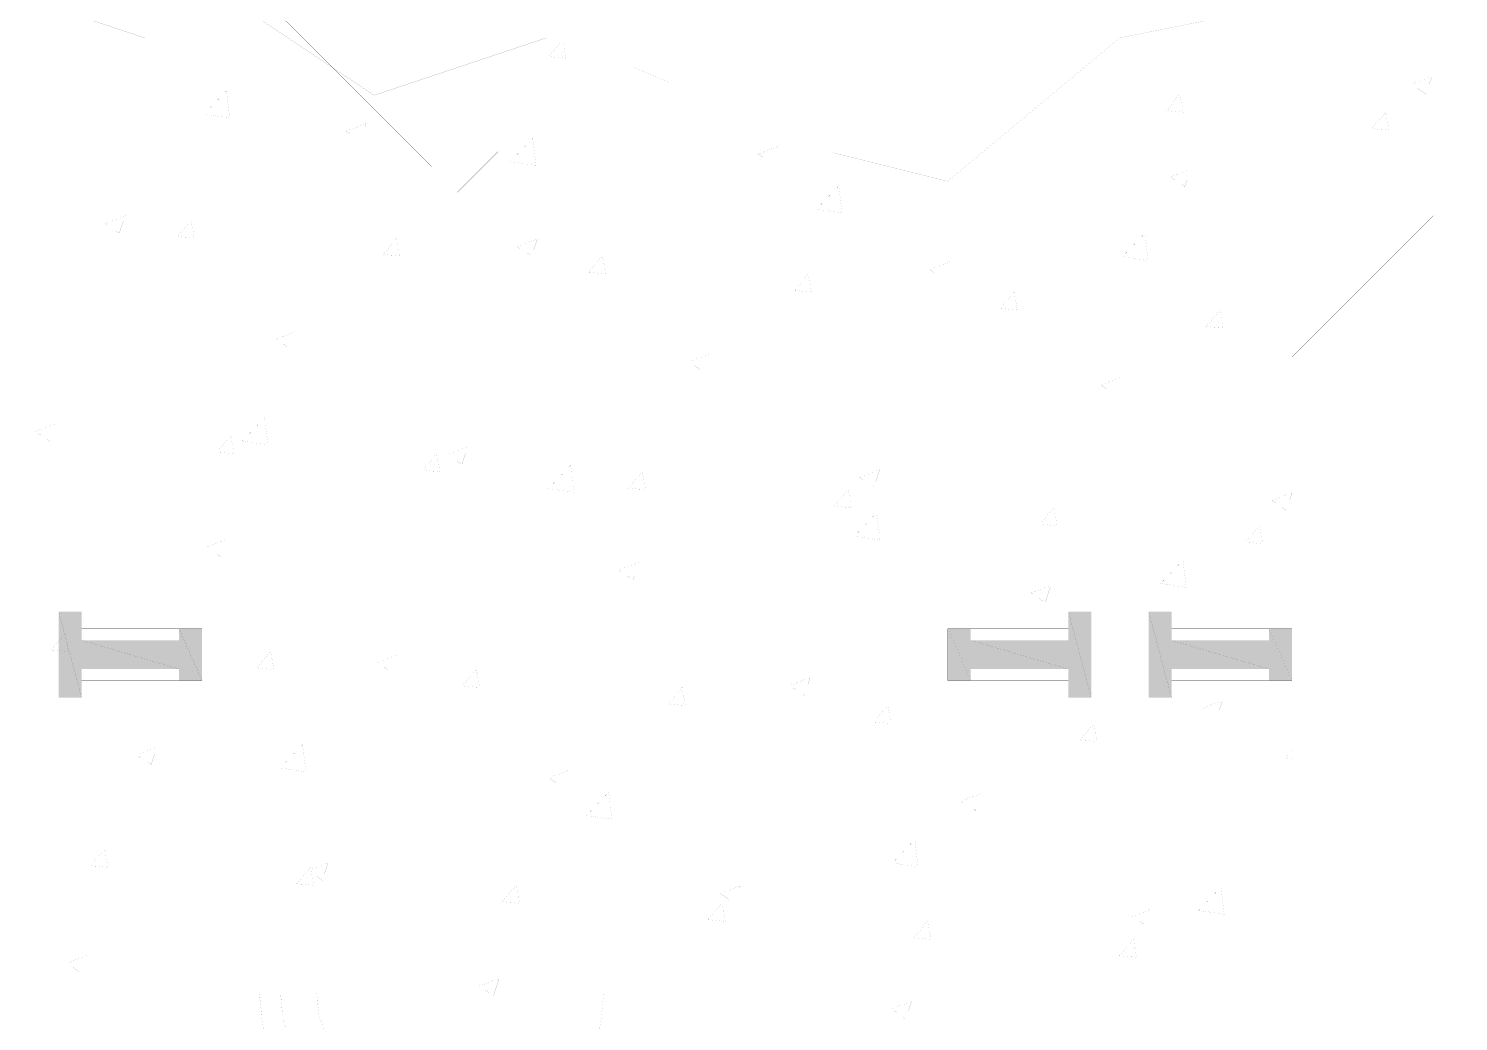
# Model space of a CAD drawing. Header units: millimetres. Extents: x -2171 to 1563, y -1758 to -1505.
# Drawn here: x 1366.955 to 1368.825, y -1600.242 to -1598.944 of the extents above; entities that cross this region are included whole.
import ezdxf

# ---------------------------------------------------------------- set-up
doc = ezdxf.new("R2010")
doc.units = ezdxf.units.MM
doc.layers.add('Tablet', color=7, linetype='Continuous', true_color=0x0180ff)

msp = doc.modelspace()

# ---------------------------------------------------------------- hatches: boundary and pattern name
at = {"layer": 'Tablet'}
for points in [[(1367.0247, -1599.8185), (1366.9947, -1599.706), (1366.9947, -1599.8185)], [(1367.0247, -1599.706), (1366.9947, -1599.706), (1367.0247, -1599.8185)], [(1368.3447, -1599.8185), (1368.3147, -1599.706), (1368.3147, -1599.8185)], [(1368.3447, -1599.706), (1368.3147, -1599.706), (1368.3447, -1599.8185)], [(1368.4497, -1599.8185), (1368.4197, -1599.706), (1368.4197, -1599.8185)], [(1368.4497, -1599.706), (1368.4197, -1599.706), (1368.4497, -1599.8185)], [(1367.1822, -1599.796), (1367.1522, -1599.7285), (1367.1522, -1599.796)], [(1367.1822, -1599.7285), (1367.1522, -1599.7285), (1367.1822, -1599.796)], [(1368.1872, -1599.796), (1368.1572, -1599.7285), (1368.1572, -1599.796)], [(1368.1872, -1599.7285), (1368.1572, -1599.7285), (1368.1872, -1599.796)], [(1368.6072, -1599.796), (1368.5772, -1599.7285), (1368.5772, -1599.796)], [(1368.6072, -1599.7285), (1368.5772, -1599.7285), (1368.6072, -1599.796)], [(1367.1522, -1599.781), (1367.0247, -1599.7435), (1367.0247, -1599.781)], [(1367.1522, -1599.7435), (1367.0247, -1599.7435), (1367.1522, -1599.781)], [(1368.3147, -1599.781), (1368.1872, -1599.7435), (1368.1872, -1599.781)], [(1368.3147, -1599.7435), (1368.1872, -1599.7435), (1368.3147, -1599.781)], [(1368.5772, -1599.781), (1368.4497, -1599.7435), (1368.4497, -1599.781)], [(1368.5772, -1599.7435), (1368.4497, -1599.7435), (1368.5772, -1599.781)]]:
    msp.add_hatch(color=1, dxfattribs=at).paths.add_polyline_path(points)

# ---------------------------------------------------------------- linework, layer by layer
at = {"layer": 'Tablet', "color": 7}
for points in [[(1367.2572, -1598.9185, 0.00006, 0.00006, 0), (1367.2572, -1598.8959, 0.00006, 0.00006, 0), (1367.5159, -1599.1547, 0.00006, 0.00006, 0), (1367.5689, -1599.1016, 0.00006, 0.00006, 0), (1367.2572, -1598.7899, 0.00006, 0.00006, 0), (1367.2572, -1598.3656, 0.00006, 0.00006, 0), (1367.7072, -1598.8156, 0.00006, 0.00006, 0), (1367.7072, -1598.9185, 0.00006, 0.00006, 0)], [(1366.9197, -1598.4685, 0.00006, 0.00006, 0), (1366.9197, -1601.3935, 0.00006, 0.00006, 0), (1366.9231, -1601.4326, 0.00006, 0.00006, 0), (1366.9333, -1601.4704, 0.00006, 0.00006, 0), (1366.9498, -1601.506, 0.00006, 0.00006, 0), (1366.9723, -1601.5381, 0.00006, 0.00006, 0), (1367.0001, -1601.5658, 0.00006, 0.00006, 0), (1367.0322, -1601.5883, 0.00006, 0.00006, 0), (1367.0677, -1601.6049, 0.00006, 0.00006, 0), (1367.1056, -1601.6151, 0.00006, 0.00006, 0), (1367.1447, -1601.6185, 0.00006, 0.00006, 0), (1368.1947, -1601.6185, 0.00006, 0.00006, 0), (1368.2338, -1601.6151, 0.00006, 0.00006, 0), (1368.2716, -1601.6049, 0.00006, 0.00006, 0), (1368.3072, -1601.5883, 0.00006, 0.00006, 0), (1368.3393, -1601.5658, 0.00006, 0.00006, 0), (1368.367, -1601.5381, 0.00006, 0.00006, 0), (1368.3895, -1601.506, 0.00006, 0.00006, 0), (1368.4061, -1601.4704, 0.00006, 0.00006, 0), (1368.4163, -1601.4326, 0.00006, 0.00006, 0), (1368.4197, -1601.3935, 0.00006, 0.00006, 0), (1368.4197, -1598.4685, 0.00006, 0.00006, 0)], [(1366.9856, -1598.6276, 0.00006, 0.00006, 0), (1367.5159, -1599.1579, 0.00006, 0.00006, 0), (1367.5689, -1599.1049, 0.00006, 0.00006, 0), (1367.0386, -1598.5746, 0.00006, 0.00006, 0), (1367.0233, -1598.5567, 0.00006, 0.00006, 0), (1367.011, -1598.5366, 0.00006, 0.00006, 0), (1367.002, -1598.5148, 0.00006, 0.00006, 0), (1366.9965, -1598.492, 0.00006, 0.00006, 0), (1366.9947, -1598.4685, 0.00006, 0.00006, 0), (1366.9947, -1598.6367, 0.00006, 0.00006, 0)], [(1368.3447, -1598.4685, 0.00006, 0.00006, 0), (1368.3447, -1601.3935, 0.00006, 0.00006, 0), (1368.3424, -1601.4195, 0.00006, 0.00006, 0), (1368.3356, -1601.4448, 0.00006, 0.00006, 0), (1368.3246, -1601.4685, 0.00006, 0.00006, 0), (1368.3096, -1601.4899, 0.00006, 0.00006, 0), (1368.2911, -1601.5084, 0.00006, 0.00006, 0), (1368.2697, -1601.5234, 0.00006, 0.00006, 0), (1368.246, -1601.5344, 0.00006, 0.00006, 0), (1368.2207, -1601.5412, 0.00006, 0.00006, 0), (1368.1947, -1601.5435, 0.00006, 0.00006, 0), (1367.1447, -1601.5435, 0.00006, 0.00006, 0), (1367.1186, -1601.5412, 0.00006, 0.00006, 0), (1367.0934, -1601.5344, 0.00006, 0.00006, 0), (1367.0697, -1601.5234, 0.00006, 0.00006, 0), (1367.0483, -1601.5084, 0.00006, 0.00006, 0), (1367.0298, -1601.4899, 0.00006, 0.00006, 0), (1367.0148, -1601.4685, 0.00006, 0.00006, 0), (1367.0037, -1601.4448, 0.00006, 0.00006, 0), (1366.997, -1601.4195, 0.00006, 0.00006, 0), (1366.9947, -1601.3935, 0.00006, 0.00006, 0), (1366.9947, -1598.4685, 0.00006, 0.00006, 0)], [(1367.4822, -1600.3402, 0.00006, 0.00006, 0), (1367.4672, -1600.3402, 0.00006, 0.00006, 0), (1367.4408, -1600.3376, 0.00006, 0.00006, 0), (1367.4155, -1600.33, 0.00006, 0.00006, 0), (1367.3922, -1600.3175, 0.00006, 0.00006, 0), (1367.3717, -1600.3007, 0.00006, 0.00006, 0), (1367.3549, -1600.2802, 0.00006, 0.00006, 0), (1367.3425, -1600.2569, 0.00006, 0.00006, 0), (1367.3348, -1600.2316, 0.00006, 0.00006, 0), (1367.3322, -1600.2052, 0.00006, 0.00006, 0), (1367.3322, -1598.9709, 0.00006, 0.00006, 0)], [(1367.3547, -1598.9935, 0.00006, 0.00006, 0), (1366.9947, -1598.9935, 0.00006, 0.00006, 0)], [(1367.7072, -1598.9935, 0.00006, 0.00006, 0), (1367.7072, -1600.2052, 0.00006, 0.00006, 0), (1367.7031, -1600.2462, 0.00006, 0.00006, 0), (1367.6912, -1600.2856, 0.00006, 0.00006, 0), (1367.6718, -1600.3219, 0.00006, 0.00006, 0), (1367.6457, -1600.3537, 0.00006, 0.00006, 0), (1367.6139, -1600.3798, 0.00006, 0.00006, 0), (1367.5775, -1600.3992, 0.00006, 0.00006, 0), (1367.5382, -1600.4112, 0.00006, 0.00006, 0), (1367.4972, -1600.4152, 0.00006, 0.00006, 0), (1367.4822, -1600.4152, 0.00006, 0.00006, 0), (1367.4672, -1600.4152, 0.00006, 0.00006, 0), (1367.4262, -1600.4112, 0.00006, 0.00006, 0), (1367.3868, -1600.3992, 0.00006, 0.00006, 0), (1367.3505, -1600.3798, 0.00006, 0.00006, 0), (1367.3187, -1600.3537, 0.00006, 0.00006, 0), (1367.2926, -1600.3219, 0.00006, 0.00006, 0), (1367.2732, -1600.2856, 0.00006, 0.00006, 0), (1367.2612, -1600.2462, 0.00006, 0.00006, 0), (1367.2572, -1600.2052, 0.00006, 0.00006, 0), (1367.2572, -1598.9935, 0.00006, 0.00006, 0)], [(1367.4822, -1600.3875, 0.00006, 0.00006, 0), (1367.4672, -1600.3875, 0.00006, 0.00006, 0), (1367.4355, -1600.3847, 0.00006, 0.00006, 0), (1367.4049, -1600.3765, 0.00006, 0.00006, 0), (1367.3761, -1600.3631, 0.00006, 0.00006, 0), (1367.35, -1600.3448, 0.00006, 0.00006, 0), (1367.3276, -1600.3224, 0.00006, 0.00006, 0), (1367.3094, -1600.2964, 0.00006, 0.00006, 0), (1367.2959, -1600.2676, 0.00006, 0.00006, 0), (1367.2877, -1600.2369, 0.00006, 0.00006, 0), (1367.2849, -1600.2052, 0.00006, 0.00006, 0), (1367.2849, -1598.9935, 0.00006, 0.00006, 0)], [(1368.3447, -1598.9935, 0.00006, 0.00006, 0), (1367.4576, -1598.9935, 0.00006, 0.00006, 0)], [(1367.6642, -1598.9935, 0.00006, 0.00006, 0), (1367.6642, -1600.0964, 0.00006, 0.00006, 0)], [(1370.8572, -1598.9935, 0.00006, 0.00006, 0), (1368.4197, -1598.9935, 0.00006, 0.00006, 0)], [(1367.0247, -1599.7285, 0.00006, 0.00006, 0), (1367.1522, -1599.7285, 0.00006, 0.00006, 0)], [(1368.3147, -1599.7285, 0.00006, 0.00006, 0), (1368.1872, -1599.7285, 0.00006, 0.00006, 0)], [(1368.4497, -1599.7285, 0.00006, 0.00006, 0), (1368.5772, -1599.7285, 0.00006, 0.00006, 0)], [(1367.0247, -1599.796, 0.00006, 0.00006, 0), (1367.1522, -1599.796, 0.00006, 0.00006, 0)], [(1368.3147, -1599.796, 0.00006, 0.00006, 0), (1368.1872, -1599.796, 0.00006, 0.00006, 0)], [(1368.4497, -1599.796, 0.00006, 0.00006, 0), (1368.5772, -1599.796, 0.00006, 0.00006, 0)]]:
    msp.add_lwpolyline(points, format="xyseb", dxfattribs=at)
at = {"layer": 'Tablet', "color": 8}
for points in [[(1364.4822, -1598.6185, 0.000045, 0.000045, 0), (1364.4822, -1599.181, 0.000045, 0.000045, 0), (1366.7322, -1599.181, 0.000045, 0.000045, 0), (1366.7322, -1601.806, 0.000045, 0.000045, 0), (1368.6072, -1601.806, 0.000045, 0.000045, 0), (1368.6072, -1599.181, 0.000045, 0.000045, 0), (1370.8572, -1599.181, 0.000045, 0.000045, 0)], [(1367.1072, -1598.9185, 0.000045, 0.000045, 0), (1367.1072, -1598.956, 0.000045, 0.000045, 0), (1366.8822, -1598.881, 0.000045, 0.000045, 0)], [(1368.5697, -1598.9185, 0.000045, 0.000045, 0), (1368.3822, -1598.956, 0.000045, 0.000045, 0), (1368.1572, -1599.1435, 0.000045, 0.000045, 0), (1368.0072, -1599.106, 0.000045, 0.000045, 0), (1367.7447, -1598.9935, 0.000045, 0.000045, 0), (1367.6322, -1598.956, 0.000045, 0.000045, 0), (1367.4072, -1599.031, 0.000045, 0.000045, 0), (1367.1822, -1598.881, 0.000045, 0.000045, 0)], [(1367.6509, -1598.9622, 0.000045, 0.000045, 0), (1367.6356, -1598.9805, 0.000045, 0.000045, 0)], [(1367.658, -1598.9825, 0.000045, 0.000045, 0), (1367.6356, -1598.9805, 0.000045, 0.000045, 0)], [(1367.6545, -1598.9634, 0.000045, 0.000045, 0), (1367.658, -1598.9825, 0.000045, 0.000045, 0)], [(1368.7897, -1599.0068, 0.000045, 0.000045, 0), (1368.7634, -1599.0169, 0.000045, 0.000045, 0)], [(1368.7821, -1599.0294, 0.000045, 0.000045, 0), (1368.7634, -1599.0169, 0.000045, 0.000045, 0)], [(1368.7897, -1599.0068, 0.000045, 0.000045, 0), (1368.7821, -1599.0294, 0.000045, 0.000045, 0)], [(1367.2142, -1599.0251, 0.000045, 0.000045, 0), (1367.185, -1599.0556, 0.000045, 0.000045, 0)], [(1367.2142, -1599.0251, 0.000045, 0.000045, 0), (1367.2184, -1599.0608, 0.000045, 0.000045, 0)], [(1368.4606, -1599.0296, 0.000045, 0.000045, 0), (1368.4425, -1599.0511, 0.000045, 0.000045, 0)], [(1368.4606, -1599.0296, 0.000045, 0.000045, 0), (1368.4649, -1599.0531, 0.000045, 0.000045, 0)], [(1367.2184, -1599.0608, 0.000045, 0.000045, 0), (1367.185, -1599.0556, 0.000045, 0.000045, 0)], [(1368.4649, -1599.0531, 0.000045, 0.000045, 0), (1368.4425, -1599.0511, 0.000045, 0.000045, 0)], [(1368.7296, -1599.0531, 0.000045, 0.000045, 0), (1368.7115, -1599.0746, 0.000045, 0.000045, 0)], [(1368.7296, -1599.0531, 0.000045, 0.000045, 0), (1368.7339, -1599.0766, 0.000045, 0.000045, 0)], [(1367.3968, -1599.0677, 0.000045, 0.000045, 0), (1367.3705, -1599.0777, 0.000045, 0.000045, 0)], [(1367.3968, -1599.0677, 0.000045, 0.000045, 0), (1367.3892, -1599.0903, 0.000045, 0.000045, 0)], [(1367.3892, -1599.0903, 0.000045, 0.000045, 0), (1367.3705, -1599.0777, 0.000045, 0.000045, 0)], [(1367.6145, -1599.0872, 0.000045, 0.000045, 0), (1367.5853, -1599.1177, 0.000045, 0.000045, 0)], [(1367.6145, -1599.0872, 0.000045, 0.000045, 0), (1367.6186, -1599.1228, 0.000045, 0.000045, 0)], [(1368.7339, -1599.0766, 0.000045, 0.000045, 0), (1368.7115, -1599.0746, 0.000045, 0.000045, 0)], [(1367.9357, -1599.0977, 0.000045, 0.000045, 0), (1367.9094, -1599.1078, 0.000045, 0.000045, 0)], [(1367.9281, -1599.1204, 0.000045, 0.000045, 0), (1367.9094, -1599.1078, 0.000045, 0.000045, 0)], [(1367.9357, -1599.0977, 0.000045, 0.000045, 0), (1367.9281, -1599.1204, 0.000045, 0.000045, 0)], [(1367.6186, -1599.1228, 0.000045, 0.000045, 0), (1367.5853, -1599.1177, 0.000045, 0.000045, 0)], [(1368.4746, -1599.1277, 0.000045, 0.000045, 0), (1368.4484, -1599.1378, 0.000045, 0.000045, 0)], [(1368.4746, -1599.1277, 0.000045, 0.000045, 0), (1368.467, -1599.1504, 0.000045, 0.000045, 0)], [(1368.0147, -1599.1493, 0.000045, 0.000045, 0), (1367.9855, -1599.1797, 0.000045, 0.000045, 0)], [(1368.0147, -1599.1493, 0.000045, 0.000045, 0), (1368.0188, -1599.1849, 0.000045, 0.000045, 0)], [(1368.467, -1599.1504, 0.000045, 0.000045, 0), (1368.4484, -1599.1378, 0.000045, 0.000045, 0)], [(1368.0188, -1599.1849, 0.000045, 0.000045, 0), (1367.9855, -1599.1797, 0.000045, 0.000045, 0)], [(1367.0817, -1599.1886, 0.000045, 0.000045, 0), (1367.0554, -1599.1987, 0.000045, 0.000045, 0)], [(1367.0741, -1599.2113, 0.000045, 0.000045, 0), (1367.0554, -1599.1987, 0.000045, 0.000045, 0)], [(1367.0817, -1599.1886, 0.000045, 0.000045, 0), (1367.0741, -1599.2113, 0.000045, 0.000045, 0)], [(1367.1678, -1599.194, 0.000045, 0.000045, 0), (1367.1497, -1599.2155, 0.000045, 0.000045, 0)], [(1367.1678, -1599.194, 0.000045, 0.000045, 0), (1367.1721, -1599.2175, 0.000045, 0.000045, 0)], [(1367.1721, -1599.2175, 0.000045, 0.000045, 0), (1367.1497, -1599.2155, 0.000045, 0.000045, 0)], [(1367.4367, -1599.2175, 0.000045, 0.000045, 0), (1367.4187, -1599.239, 0.000045, 0.000045, 0)], [(1367.4367, -1599.2175, 0.000045, 0.000045, 0), (1367.4411, -1599.241, 0.000045, 0.000045, 0)], [(1367.6206, -1599.2186, 0.000045, 0.000045, 0), (1367.5944, -1599.2287, 0.000045, 0.000045, 0)], [(1367.6206, -1599.2187, 0.000045, 0.000045, 0), (1367.613, -1599.2413, 0.000045, 0.000045, 0)], [(1368.4149, -1599.2114, 0.000045, 0.000045, 0), (1368.3857, -1599.2418, 0.000045, 0.000045, 0)], [(1368.4149, -1599.2114, 0.000045, 0.000045, 0), (1368.419, -1599.247, 0.000045, 0.000045, 0)], [(1367.4411, -1599.241, 0.000045, 0.000045, 0), (1367.4187, -1599.239, 0.000045, 0.000045, 0)], [(1367.613, -1599.2413, 0.000045, 0.000045, 0), (1367.5944, -1599.2287, 0.000045, 0.000045, 0)], [(1367.7057, -1599.241, 0.000045, 0.000045, 0), (1367.6876, -1599.2626, 0.000045, 0.000045, 0)], [(1367.7057, -1599.241, 0.000045, 0.000045, 0), (1367.7101, -1599.2645, 0.000045, 0.000045, 0)], [(1368.419, -1599.247, 0.000045, 0.000045, 0), (1368.3857, -1599.2418, 0.000045, 0.000045, 0)], [(1368.1595, -1599.2487, 0.000045, 0.000045, 0), (1368.1333, -1599.2588, 0.000045, 0.000045, 0)], [(1368.1519, -1599.2713, 0.000045, 0.000045, 0), (1368.1333, -1599.2588, 0.000045, 0.000045, 0)], [(1368.1595, -1599.2487, 0.000045, 0.000045, 0), (1368.1519, -1599.2713, 0.000045, 0.000045, 0)], [(1367.7101, -1599.2645, 0.000045, 0.000045, 0), (1367.6876, -1599.2626, 0.000045, 0.000045, 0)], [(1367.9747, -1599.2646, 0.000045, 0.000045, 0), (1367.9566, -1599.2861, 0.000045, 0.000045, 0)], [(1367.9747, -1599.2646, 0.000045, 0.000045, 0), (1367.979, -1599.2881, 0.000045, 0.000045, 0)], [(1367.979, -1599.2881, 0.000045, 0.000045, 0), (1367.9566, -1599.2861, 0.000045, 0.000045, 0)], [(1368.2437, -1599.2881, 0.000045, 0.000045, 0), (1368.2256, -1599.3096, 0.000045, 0.000045, 0)], [(1368.2437, -1599.2881, 0.000045, 0.000045, 0), (1368.248, -1599.3116, 0.000045, 0.000045, 0)], [(1368.248, -1599.3116, 0.000045, 0.000045, 0), (1368.2256, -1599.3096, 0.000045, 0.000045, 0)], [(1368.5126, -1599.3116, 0.000045, 0.000045, 0), (1368.4946, -1599.3332, 0.000045, 0.000045, 0)], [(1368.5126, -1599.3116, 0.000045, 0.000045, 0), (1368.517, -1599.3351, 0.000045, 0.000045, 0)], [(1368.517, -1599.3351, 0.000045, 0.000045, 0), (1368.4946, -1599.3332, 0.000045, 0.000045, 0)], [(1367.3055, -1599.3396, 0.000045, 0.000045, 0), (1367.2793, -1599.3497, 0.000045, 0.000045, 0)], [(1367.2979, -1599.3623, 0.000045, 0.000045, 0), (1367.2793, -1599.3497, 0.000045, 0.000045, 0)], [(1367.3055, -1599.3396, 0.000045, 0.000045, 0), (1367.2979, -1599.3623, 0.000045, 0.000045, 0)], [(1367.8445, -1599.3696, 0.000045, 0.000045, 0), (1367.8182, -1599.3797, 0.000045, 0.000045, 0)], [(1367.8445, -1599.3696, 0.000045, 0.000045, 0), (1367.8369, -1599.3923, 0.000045, 0.000045, 0)], [(1367.8369, -1599.3923, 0.000045, 0.000045, 0), (1367.8182, -1599.3797, 0.000045, 0.000045, 0)], [(1368.3834, -1599.3997, 0.000045, 0.000045, 0), (1368.3571, -1599.4097, 0.000045, 0.000045, 0)], [(1368.3758, -1599.4223, 0.000045, 0.000045, 0), (1368.3571, -1599.4097, 0.000045, 0.000045, 0)], [(1368.3834, -1599.3997, 0.000045, 0.000045, 0), (1368.3758, -1599.4223, 0.000045, 0.000045, 0)], [(1366.9904, -1599.4605, 0.000045, 0.000045, 0), (1366.9642, -1599.4706, 0.000045, 0.000045, 0)], [(1366.9904, -1599.4605, 0.000045, 0.000045, 0), (1366.9828, -1599.4832, 0.000045, 0.000045, 0)], [(1367.264, -1599.4525, 0.000045, 0.000045, 0), (1367.2348, -1599.483, 0.000045, 0.000045, 0)], [(1367.264, -1599.4525, 0.000045, 0.000045, 0), (1367.2681, -1599.4881, 0.000045, 0.000045, 0)], [(1366.9828, -1599.4832, 0.000045, 0.000045, 0), (1366.9642, -1599.4706, 0.000045, 0.000045, 0)], [(1367.2198, -1599.476, 0.000045, 0.000045, 0), (1367.2017, -1599.4976, 0.000045, 0.000045, 0)], [(1367.2198, -1599.476, 0.000045, 0.000045, 0), (1367.2241, -1599.4995, 0.000045, 0.000045, 0)], [(1367.2681, -1599.4881, 0.000045, 0.000045, 0), (1367.2348, -1599.483, 0.000045, 0.000045, 0)], [(1367.2241, -1599.4995, 0.000045, 0.000045, 0), (1367.2017, -1599.4976, 0.000045, 0.000045, 0)], [(1367.4888, -1599.4996, 0.000045, 0.000045, 0), (1367.4707, -1599.5211, 0.000045, 0.000045, 0)], [(1367.4888, -1599.4996, 0.000045, 0.000045, 0), (1367.4931, -1599.5231, 0.000045, 0.000045, 0)], [(1367.5294, -1599.4906, 0.000045, 0.000045, 0), (1367.5031, -1599.5007, 0.000045, 0.000045, 0)], [(1367.5218, -1599.5132, 0.000045, 0.000045, 0), (1367.5031, -1599.5007, 0.000045, 0.000045, 0)], [(1367.5294, -1599.4906, 0.000045, 0.000045, 0), (1367.5218, -1599.5132, 0.000045, 0.000045, 0)], [(1367.4931, -1599.5231, 0.000045, 0.000045, 0), (1367.4707, -1599.5211, 0.000045, 0.000045, 0)], [(1367.6642, -1599.5146, 0.000045, 0.000045, 0), (1367.635, -1599.545, 0.000045, 0.000045, 0)], [(1367.6642, -1599.5146, 0.000045, 0.000045, 0), (1367.6683, -1599.5502, 0.000045, 0.000045, 0)], [(1367.7578, -1599.5231, 0.000045, 0.000045, 0), (1367.7397, -1599.5446, 0.000045, 0.000045, 0)], [(1367.7578, -1599.5231, 0.000045, 0.000045, 0), (1367.7621, -1599.5466, 0.000045, 0.000045, 0)], [(1368.0683, -1599.5206, 0.000045, 0.000045, 0), (1368.042, -1599.5307, 0.000045, 0.000045, 0)], [(1368.0683, -1599.5206, 0.000045, 0.000045, 0), (1368.0607, -1599.5433, 0.000045, 0.000045, 0)], [(1368.0607, -1599.5433, 0.000045, 0.000045, 0), (1368.042, -1599.5307, 0.000045, 0.000045, 0)], [(1367.6683, -1599.5502, 0.000045, 0.000045, 0), (1367.635, -1599.545, 0.000045, 0.000045, 0)], [(1367.7621, -1599.5466, 0.000045, 0.000045, 0), (1367.7397, -1599.5446, 0.000045, 0.000045, 0)], [(1368.0267, -1599.5466, 0.000045, 0.000045, 0), (1368.0086, -1599.5682, 0.000045, 0.000045, 0)], [(1368.0267, -1599.5466, 0.000045, 0.000045, 0), (1368.0311, -1599.5701, 0.000045, 0.000045, 0)], [(1368.6072, -1599.5507, 0.000045, 0.000045, 0), (1368.581, -1599.5607, 0.000045, 0.000045, 0)], [(1368.6072, -1599.5508, 0.000045, 0.000045, 0), (1368.5996, -1599.5733, 0.000045, 0.000045, 0)], [(1368.0311, -1599.5701, 0.000045, 0.000045, 0), (1368.0086, -1599.5682, 0.000045, 0.000045, 0)], [(1368.0644, -1599.5766, 0.000045, 0.000045, 0), (1368.0352, -1599.6071, 0.000045, 0.000045, 0)], [(1368.0644, -1599.5767, 0.000045, 0.000045, 0), (1368.0685, -1599.6123, 0.000045, 0.000045, 0)], [(1368.2957, -1599.5702, 0.000045, 0.000045, 0), (1368.2776, -1599.5917, 0.000045, 0.000045, 0)], [(1368.2957, -1599.5702, 0.000045, 0.000045, 0), (1368.3, -1599.5937, 0.000045, 0.000045, 0)], [(1368.5996, -1599.5733, 0.000045, 0.000045, 0), (1368.581, -1599.5607, 0.000045, 0.000045, 0)], [(1368.3, -1599.5937, 0.000045, 0.000045, 0), (1368.2776, -1599.5917, 0.000045, 0.000045, 0)], [(1368.5647, -1599.5937, 0.000045, 0.000045, 0), (1368.5466, -1599.6152, 0.000045, 0.000045, 0)], [(1368.5647, -1599.5937, 0.000045, 0.000045, 0), (1368.569, -1599.6172, 0.000045, 0.000045, 0)], [(1367.2143, -1599.6115, 0.000045, 0.000045, 0), (1367.188, -1599.6216, 0.000045, 0.000045, 0)], [(1367.2143, -1599.6115, 0.000045, 0.000045, 0), (1367.2067, -1599.6342, 0.000045, 0.000045, 0)], [(1368.0685, -1599.6123, 0.000045, 0.000045, 0), (1368.0352, -1599.6071, 0.000045, 0.000045, 0)], [(1368.569, -1599.6172, 0.000045, 0.000045, 0), (1368.5466, -1599.6152, 0.000045, 0.000045, 0)], [(1367.2067, -1599.6342, 0.000045, 0.000045, 0), (1367.188, -1599.6216, 0.000045, 0.000045, 0)], [(1367.7532, -1599.6416, 0.000045, 0.000045, 0), (1367.727, -1599.6516, 0.000045, 0.000045, 0)], [(1367.7456, -1599.6642, 0.000045, 0.000045, 0), (1367.727, -1599.6516, 0.000045, 0.000045, 0)], [(1367.7532, -1599.6416, 0.000045, 0.000045, 0), (1367.7456, -1599.6642, 0.000045, 0.000045, 0)], [(1368.4646, -1599.6387, 0.000045, 0.000045, 0), (1368.4354, -1599.6692, 0.000045, 0.000045, 0)], [(1368.4646, -1599.6387, 0.000045, 0.000045, 0), (1368.4688, -1599.6743, 0.000045, 0.000045, 0)], [(1368.2921, -1599.6716, 0.000045, 0.000045, 0), (1368.2659, -1599.6817, 0.000045, 0.000045, 0)], [(1368.2921, -1599.6716, 0.000045, 0.000045, 0), (1368.2845, -1599.6943, 0.000045, 0.000045, 0)], [(1368.4688, -1599.6743, 0.000045, 0.000045, 0), (1368.4354, -1599.6692, 0.000045, 0.000045, 0)], [(1368.2845, -1599.6943, 0.000045, 0.000045, 0), (1368.2659, -1599.6817, 0.000045, 0.000045, 0)], [(1367.0029, -1599.7346, 0.000045, 0.000045, 0), (1366.9848, -1599.7561, 0.000045, 0.000045, 0)], [(1367.0029, -1599.7346, 0.000045, 0.000045, 0), (1367.0072, -1599.7581, 0.000045, 0.000045, 0)], [(1367.0072, -1599.7581, 0.000045, 0.000045, 0), (1366.9848, -1599.7561, 0.000045, 0.000045, 0)], [(1367.2718, -1599.7581, 0.000045, 0.000045, 0), (1367.2538, -1599.7797, 0.000045, 0.000045, 0)], [(1367.2718, -1599.7581, 0.000045, 0.000045, 0), (1367.2762, -1599.7816, 0.000045, 0.000045, 0)], [(1367.4381, -1599.7625, 0.000045, 0.000045, 0), (1367.4119, -1599.7726, 0.000045, 0.000045, 0)], [(1367.4381, -1599.7625, 0.000045, 0.000045, 0), (1367.4305, -1599.7852, 0.000045, 0.000045, 0)], [(1367.2762, -1599.7816, 0.000045, 0.000045, 0), (1367.2538, -1599.7797, 0.000045, 0.000045, 0)], [(1367.4305, -1599.7852, 0.000045, 0.000045, 0), (1367.4119, -1599.7726, 0.000045, 0.000045, 0)], [(1367.5408, -1599.7816, 0.000045, 0.000045, 0), (1367.5227, -1599.8032, 0.000045, 0.000045, 0)], [(1367.5408, -1599.7816, 0.000045, 0.000045, 0), (1367.5451, -1599.8052, 0.000045, 0.000045, 0)], [(1367.5451, -1599.8051, 0.000045, 0.000045, 0), (1367.5227, -1599.8032, 0.000045, 0.000045, 0)], [(1367.9771, -1599.7925, 0.000045, 0.000045, 0), (1367.9508, -1599.8026, 0.000045, 0.000045, 0)], [(1367.9694, -1599.8152, 0.000045, 0.000045, 0), (1367.9508, -1599.8026, 0.000045, 0.000045, 0)], [(1367.9771, -1599.7925, 0.000045, 0.000045, 0), (1367.9694, -1599.8152, 0.000045, 0.000045, 0)], [(1367.8098, -1599.8052, 0.000045, 0.000045, 0), (1367.7917, -1599.8267, 0.000045, 0.000045, 0)], [(1367.8098, -1599.8052, 0.000045, 0.000045, 0), (1367.8141, -1599.8287, 0.000045, 0.000045, 0)], [(1367.8141, -1599.8287, 0.000045, 0.000045, 0), (1367.7917, -1599.8267, 0.000045, 0.000045, 0)], [(1368.0788, -1599.8287, 0.000045, 0.000045, 0), (1368.0607, -1599.8503, 0.000045, 0.000045, 0)], [(1368.0788, -1599.8287, 0.000045, 0.000045, 0), (1368.0831, -1599.8522, 0.000045, 0.000045, 0)], [(1368.516, -1599.8226, 0.000045, 0.000045, 0), (1368.4897, -1599.8327, 0.000045, 0.000045, 0)], [(1368.5084, -1599.8452, 0.000045, 0.000045, 0), (1368.4897, -1599.8327, 0.000045, 0.000045, 0)], [(1368.516, -1599.8226, 0.000045, 0.000045, 0), (1368.5084, -1599.8452, 0.000045, 0.000045, 0)], [(1368.0831, -1599.8522, 0.000045, 0.000045, 0), (1368.0607, -1599.8503, 0.000045, 0.000045, 0)], [(1368.3477, -1599.8522, 0.000045, 0.000045, 0), (1368.3297, -1599.8738, 0.000045, 0.000045, 0)], [(1368.3477, -1599.8522, 0.000045, 0.000045, 0), (1368.3521, -1599.8757, 0.000045, 0.000045, 0)], [(1368.3521, -1599.8757, 0.000045, 0.000045, 0), (1368.3297, -1599.8738, 0.000045, 0.000045, 0)], [(1367.123, -1599.8835, 0.000045, 0.000045, 0), (1367.0968, -1599.8935, 0.000045, 0.000045, 0)], [(1367.1154, -1599.9061, 0.000045, 0.000045, 0), (1367.0968, -1599.8935, 0.000045, 0.000045, 0)], [(1367.123, -1599.8835, 0.000045, 0.000045, 0), (1367.1154, -1599.9061, 0.000045, 0.000045, 0)], [(1367.3137, -1599.8799, 0.000045, 0.000045, 0), (1367.2845, -1599.9103, 0.000045, 0.000045, 0)], [(1367.3137, -1599.8799, 0.000045, 0.000045, 0), (1367.3178, -1599.9155, 0.000045, 0.000045, 0)], [(1368.6072, -1599.8871, 0.000045, 0.000045, 0), (1368.5986, -1599.8973, 0.000045, 0.000045, 0)], [(1367.3178, -1599.9155, 0.000045, 0.000045, 0), (1367.2845, -1599.9103, 0.000045, 0.000045, 0)], [(1367.662, -1599.9135, 0.000045, 0.000045, 0), (1367.6357, -1599.9236, 0.000045, 0.000045, 0)], [(1367.662, -1599.9135, 0.000045, 0.000045, 0), (1367.6544, -1599.9362, 0.000045, 0.000045, 0)], [(1368.6072, -1599.8981, 0.000045, 0.000045, 0), (1368.5986, -1599.8973, 0.000045, 0.000045, 0)], [(1367.6544, -1599.9362, 0.000045, 0.000045, 0), (1367.6357, -1599.9236, 0.000045, 0.000045, 0)], [(1367.7139, -1599.9419, 0.000045, 0.000045, 0), (1367.6847, -1599.9724, 0.000045, 0.000045, 0)], [(1367.7139, -1599.9419, 0.000045, 0.000045, 0), (1367.718, -1599.9776, 0.000045, 0.000045, 0)], [(1368.2009, -1599.9435, 0.000045, 0.000045, 0), (1368.1746, -1599.9536, 0.000045, 0.000045, 0)], [(1368.2009, -1599.9435, 0.000045, 0.000045, 0), (1368.1933, -1599.9662, 0.000045, 0.000045, 0)], [(1368.1933, -1599.9662, 0.000045, 0.000045, 0), (1368.1746, -1599.9536, 0.000045, 0.000045, 0)], [(1367.718, -1599.9776, 0.000045, 0.000045, 0), (1367.6847, -1599.9724, 0.000045, 0.000045, 0)], [(1368.1141, -1600.004, 0.000045, 0.000045, 0), (1368.0849, -1600.0345, 0.000045, 0.000045, 0)], [(1368.1141, -1600.004, 0.000045, 0.000045, 0), (1368.1183, -1600.0396, 0.000045, 0.000045, 0)], [(1367.0549, -1600.0167, 0.000045, 0.000045, 0), (1367.0368, -1600.0382, 0.000045, 0.000045, 0)], [(1367.0549, -1600.0167, 0.000045, 0.000045, 0), (1367.0592, -1600.0402, 0.000045, 0.000045, 0)], [(1367.0592, -1600.0402, 0.000045, 0.000045, 0), (1367.0368, -1600.0382, 0.000045, 0.000045, 0)], [(1367.3239, -1600.0402, 0.000045, 0.000045, 0), (1367.3058, -1600.0617, 0.000045, 0.000045, 0)], [(1367.3469, -1600.0344, 0.000045, 0.000045, 0), (1367.3206, -1600.0445, 0.000045, 0.000045, 0)], [(1367.3393, -1600.0571, 0.000045, 0.000045, 0), (1367.3206, -1600.0445, 0.000045, 0.000045, 0)], [(1367.3239, -1600.0402, 0.000045, 0.000045, 0), (1367.3282, -1600.0637, 0.000045, 0.000045, 0)], [(1367.3469, -1600.0344, 0.000045, 0.000045, 0), (1367.3393, -1600.0571, 0.000045, 0.000045, 0)], [(1368.1183, -1600.0396, 0.000045, 0.000045, 0), (1368.0849, -1600.0345, 0.000045, 0.000045, 0)], [(1367.3282, -1600.0637, 0.000045, 0.000045, 0), (1367.3058, -1600.0617, 0.000045, 0.000045, 0)], [(1367.5928, -1600.0637, 0.000045, 0.000045, 0), (1367.5748, -1600.0853, 0.000045, 0.000045, 0)], [(1367.5928, -1600.0637, 0.000045, 0.000045, 0), (1367.5972, -1600.0872, 0.000045, 0.000045, 0)], [(1367.8858, -1600.0645, 0.000045, 0.000045, 0), (1367.8596, -1600.0746, 0.000045, 0.000045, 0)], [(1367.8858, -1600.0645, 0.000045, 0.000045, 0), (1367.8782, -1600.0871, 0.000045, 0.000045, 0)], [(1367.8782, -1600.0871, 0.000045, 0.000045, 0), (1367.8596, -1600.0746, 0.000045, 0.000045, 0)], [(1368.5143, -1600.0661, 0.000045, 0.000045, 0), (1368.4851, -1600.0965, 0.000045, 0.000045, 0)], [(1368.5143, -1600.0661, 0.000045, 0.000045, 0), (1368.5185, -1600.1017, 0.000045, 0.000045, 0)], [(1367.5972, -1600.0872, 0.000045, 0.000045, 0), (1367.5748, -1600.0853, 0.000045, 0.000045, 0)], [(1367.8618, -1600.0872, 0.000045, 0.000045, 0), (1367.8437, -1600.1088, 0.000045, 0.000045, 0)], [(1367.8618, -1600.0872, 0.000045, 0.000045, 0), (1367.8662, -1600.1108, 0.000045, 0.000045, 0)], [(1368.4247, -1600.0945, 0.000045, 0.000045, 0), (1368.3985, -1600.1046, 0.000045, 0.000045, 0)], [(1368.4247, -1600.0945, 0.000045, 0.000045, 0), (1368.4171, -1600.1172, 0.000045, 0.000045, 0)], [(1368.5185, -1600.1017, 0.000045, 0.000045, 0), (1368.4851, -1600.0965, 0.000045, 0.000045, 0)], [(1367.8662, -1600.1108, 0.000045, 0.000045, 0), (1367.8437, -1600.1088, 0.000045, 0.000045, 0)], [(1368.1308, -1600.1108, 0.000045, 0.000045, 0), (1368.1127, -1600.1323, 0.000045, 0.000045, 0)], [(1368.1308, -1600.1108, 0.000045, 0.000045, 0), (1368.1351, -1600.1343, 0.000045, 0.000045, 0)], [(1368.4171, -1600.1172, 0.000045, 0.000045, 0), (1368.3985, -1600.1046, 0.000045, 0.000045, 0)], [(1368.1351, -1600.1343, 0.000045, 0.000045, 0), (1368.1127, -1600.1323, 0.000045, 0.000045, 0)], [(1368.3998, -1600.1343, 0.000045, 0.000045, 0), (1368.3817, -1600.1559, 0.000045, 0.000045, 0)], [(1368.3998, -1600.1343, 0.000045, 0.000045, 0), (1368.4041, -1600.1578, 0.000045, 0.000045, 0)], [(1367.0318, -1600.1554, 0.000045, 0.000045, 0), (1367.0055, -1600.1655, 0.000045, 0.000045, 0)], [(1367.0318, -1600.1554, 0.000045, 0.000045, 0), (1367.0242, -1600.1781, 0.000045, 0.000045, 0)], [(1368.4041, -1600.1578, 0.000045, 0.000045, 0), (1368.3817, -1600.1559, 0.000045, 0.000045, 0)], [(1367.0242, -1600.1781, 0.000045, 0.000045, 0), (1367.0055, -1600.1655, 0.000045, 0.000045, 0)], [(1367.5707, -1600.1854, 0.000045, 0.000045, 0), (1367.5445, -1600.1955, 0.000045, 0.000045, 0)], [(1367.5631, -1600.2081, 0.000045, 0.000045, 0), (1367.5445, -1600.1955, 0.000045, 0.000045, 0)], [(1367.5707, -1600.1854, 0.000045, 0.000045, 0), (1367.5631, -1600.2081, 0.000045, 0.000045, 0)], [(1368.1096, -1600.2155, 0.000045, 0.000045, 0), (1368.0834, -1600.2255, 0.000045, 0.000045, 0)], [(1368.102, -1600.2381, 0.000045, 0.000045, 0), (1368.0834, -1600.2255, 0.000045, 0.000045, 0)], [(1368.1096, -1600.2155, 0.000045, 0.000045, 0), (1368.102, -1600.2381, 0.000045, 0.000045, 0)]]:
    msp.add_lwpolyline(points, format="xyseb", dxfattribs=at)
at = {"layer": 'Tablet', "color": 1}
for points in [[(1370.8572, -1599.3685, 0.00006, 0.00006, 0), (1370.8572, -1599.181, 0.00006, 0.00006, 0), (1368.6072, -1599.181, 0.00006, 0.00006, 0), (1368.6072, -1599.3685, 0.00006, 0.00006, 0)], [(1368.6072, -1601.806, 0.00006, 0.00006, 0), (1368.6072, -1599.3685, 0.00006, 0.00006, 0), (1368.7947, -1599.3685, 0.00006, 0.00006, 0), (1368.7947, -1601.806, 0.00006, 0.00006, 0)], [(1367.0247, -1599.8185, 0.000075, 0.000075, 0), (1366.9947, -1599.706, 0.000075, 0.000075, 0), (1366.9947, -1599.8185, 0.000075, 0.000075, 0)], [(1368.3447, -1599.8185, 0.000075, 0.000075, 0), (1368.3147, -1599.706, 0.000075, 0.000075, 0), (1368.3147, -1599.8185, 0.000075, 0.000075, 0)], [(1368.4497, -1599.8185, 0.000075, 0.000075, 0), (1368.4197, -1599.706, 0.000075, 0.000075, 0), (1368.4197, -1599.8185, 0.000075, 0.000075, 0)], [(1367.1822, -1599.796, 0.000075, 0.000075, 0), (1367.1522, -1599.7285, 0.000075, 0.000075, 0), (1367.1522, -1599.796, 0.000075, 0.000075, 0)], [(1368.1872, -1599.796, 0.000075, 0.000075, 0), (1368.1572, -1599.7285, 0.000075, 0.000075, 0), (1368.1572, -1599.796, 0.000075, 0.000075, 0)], [(1368.6072, -1599.796, 0.000075, 0.000075, 0), (1368.5772, -1599.7285, 0.000075, 0.000075, 0), (1368.5772, -1599.796, 0.000075, 0.000075, 0)], [(1367.1522, -1599.781, 0.000075, 0.000075, 0), (1367.0247, -1599.7435, 0.000075, 0.000075, 0), (1367.0247, -1599.781, 0.000075, 0.000075, 0)], [(1368.3147, -1599.781, 0.000075, 0.000075, 0), (1368.1872, -1599.7435, 0.000075, 0.000075, 0), (1368.1872, -1599.781, 0.000075, 0.000075, 0)], [(1368.5772, -1599.781, 0.000075, 0.000075, 0), (1368.4497, -1599.7435, 0.000075, 0.000075, 0), (1368.4497, -1599.781, 0.000075, 0.000075, 0)]]:
    msp.add_lwpolyline(points, format="xyseb", close=True, dxfattribs=at)
at = {"layer": 'Tablet', "color": 9}
for points in [[(1368.6592, -1599.1885, 0.000045, 0.000045, 0), (1368.6072, -1599.2405, 0.000045, 0.000045, 0)], [(1368.7918, -1599.1885, 0.000045, 0.000045, 0), (1368.6072, -1599.3731, 0.000045, 0.000045, 0)], [(1368.9244, -1599.1885, 0.000045, 0.000045, 0), (1368.7369, -1599.376, 0.000045, 0.000045, 0)], [(1368.7369, -1599.406, 0.000045, 0.000045, 0), (1368.6072, -1599.5357, 0.000045, 0.000045, 0)], [(1368.7947, -1599.4808, 0.000045, 0.000045, 0), (1368.6072, -1599.6683, 0.000045, 0.000045, 0)], [(1368.7947, -1599.6134, 0.000045, 0.000045, 0), (1368.6072, -1599.8009, 0.000045, 0.000045, 0)], [(1368.7947, -1599.746, 0.000045, 0.000045, 0), (1368.6072, -1599.9335, 0.000045, 0.000045, 0)], [(1368.7947, -1599.8785, 0.000045, 0.000045, 0), (1368.6072, -1600.066, 0.000045, 0.000045, 0)], [(1368.7947, -1600.0111, 0.000045, 0.000045, 0), (1368.6072, -1600.1986, 0.000045, 0.000045, 0)], [(1368.7947, -1600.1437, 0.000045, 0.000045, 0), (1368.6072, -1600.3312, 0.000045, 0.000045, 0)]]:
    msp.add_lwpolyline(points, format="xyseb", dxfattribs=at)
at = {"layer": 'Tablet', "color": 1}
for points in [[(1367.0247, -1599.706, 0.000075, 0.000075, 0), (1366.9947, -1599.706, 0.000075, 0.000075, 0), (1367.0247, -1599.8185, 0.000075, 0.000075, 0)], [(1368.3447, -1599.706, 0.000075, 0.000075, 0), (1368.3147, -1599.706, 0.000075, 0.000075, 0), (1368.3447, -1599.8185, 0.000075, 0.000075, 0)], [(1368.4497, -1599.706, 0.000075, 0.000075, 0), (1368.4197, -1599.706, 0.000075, 0.000075, 0), (1368.4497, -1599.8185, 0.000075, 0.000075, 0)], [(1367.1822, -1599.7285, 0.000075, 0.000075, 0), (1367.1522, -1599.7285, 0.000075, 0.000075, 0), (1367.1822, -1599.796, 0.000075, 0.000075, 0)], [(1368.1872, -1599.7285, 0.000075, 0.000075, 0), (1368.1572, -1599.7285, 0.000075, 0.000075, 0), (1368.1872, -1599.796, 0.000075, 0.000075, 0)], [(1368.6072, -1599.7285, 0.000075, 0.000075, 0), (1368.5772, -1599.7285, 0.000075, 0.000075, 0), (1368.6072, -1599.796, 0.000075, 0.000075, 0)], [(1367.1522, -1599.7435, 0.000075, 0.000075, 0), (1367.0247, -1599.7435, 0.000075, 0.000075, 0), (1367.1522, -1599.781, 0.000075, 0.000075, 0)], [(1368.3147, -1599.7435, 0.000075, 0.000075, 0), (1368.1872, -1599.7435, 0.000075, 0.000075, 0), (1368.3147, -1599.781, 0.000075, 0.000075, 0)], [(1368.5772, -1599.7435, 0.000075, 0.000075, 0), (1368.4497, -1599.7435, 0.000075, 0.000075, 0), (1368.5772, -1599.781, 0.000075, 0.000075, 0)]]:
    msp.add_lwpolyline(points, format="xyseb", dxfattribs=at)
at = {"layer": 'Tablet', "color": 7}
for points in [[(1367.0247, -1599.706, 0.00006, 0.00006, 0), (1367.0247, -1599.7435, 0.00006, 0.00006, 0), (1367.1522, -1599.7435, 0.00006, 0.00006, 0), (1367.1522, -1599.7285, 0.00006, 0.00006, 0), (1367.1822, -1599.7285, 0.00006, 0.00006, 0), (1367.1822, -1599.796, 0.00006, 0.00006, 0), (1367.1522, -1599.796, 0.00006, 0.00006, 0), (1367.1522, -1599.781, 0.00006, 0.00006, 0), (1367.0247, -1599.781, 0.00006, 0.00006, 0), (1367.0247, -1599.8185, 0.00006, 0.00006, 0), (1366.9947, -1599.8185, 0.00006, 0.00006, 0), (1366.9947, -1599.706, 0.00006, 0.00006, 0)], [(1368.3147, -1599.706, 0.00006, 0.00006, 0), (1368.3147, -1599.7435, 0.00006, 0.00006, 0), (1368.1872, -1599.7435, 0.00006, 0.00006, 0), (1368.1872, -1599.7285, 0.00006, 0.00006, 0), (1368.1572, -1599.7285, 0.00006, 0.00006, 0), (1368.1572, -1599.796, 0.00006, 0.00006, 0), (1368.1872, -1599.796, 0.00006, 0.00006, 0), (1368.1872, -1599.781, 0.00006, 0.00006, 0), (1368.3147, -1599.781, 0.00006, 0.00006, 0), (1368.3147, -1599.8185, 0.00006, 0.00006, 0), (1368.3447, -1599.8185, 0.00006, 0.00006, 0), (1368.3447, -1599.706, 0.00006, 0.00006, 0)], [(1368.4497, -1599.706, 0.00006, 0.00006, 0), (1368.4497, -1599.7435, 0.00006, 0.00006, 0), (1368.5772, -1599.7435, 0.00006, 0.00006, 0), (1368.5772, -1599.7285, 0.00006, 0.00006, 0), (1368.6072, -1599.7285, 0.00006, 0.00006, 0), (1368.6072, -1599.796, 0.00006, 0.00006, 0), (1368.5772, -1599.796, 0.00006, 0.00006, 0), (1368.5772, -1599.781, 0.00006, 0.00006, 0), (1368.4497, -1599.781, 0.00006, 0.00006, 0), (1368.4497, -1599.8185, 0.00006, 0.00006, 0), (1368.4197, -1599.8185, 0.00006, 0.00006, 0), (1368.4197, -1599.706, 0.00006, 0.00006, 0)]]:
    msp.add_lwpolyline(points, format="xyseb", close=True, dxfattribs=at)

doc.saveas('drawing.dxf')
